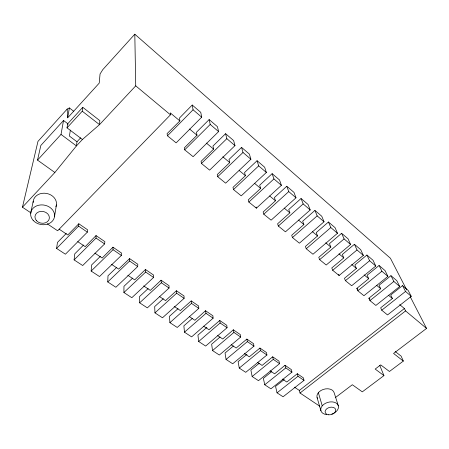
<?xml version="1.0" encoding="UTF-8"?>
<svg xmlns="http://www.w3.org/2000/svg" width="449" height="449" viewBox="0 0 449 449"><rect width="100%" height="100%" fill="white"/><g stroke="black" fill="none" stroke-linecap="round" stroke-linejoin="round"><path stroke-width="0.67" d="M107.743 281.938L129.587 261.032L129.587 258.607L137.815 264.253L137.691 266.577L115.876 287.265L107.743 281.938L108.001 275.77L116.768 267.34M127.858 275.299L134.689 279.884L145.459 269.495L153.625 275.102L153.58 277.448L131.815 297.704L123.896 292.518L123.963 286.305L132.618 278.139M94.857 253.141L102.148 258.035L112.957 247.191L121.578 253.107L121.376 255.408L99.504 276.539L91.153 271.067L91.607 264.944L100.396 256.34M66.289 233.424L57.472 242.409L56.585 248.426L65.408 254.207L87.359 232.133L87.566 229.77L78.811 223.759L67.793 234.967L59.156 229.17M56.585 248.426L78.553 226.111L78.811 223.759M77.711 241.629L85.209 246.658L96.035 235.579L104.892 241.657L104.6 243.93L82.689 265.527L74.107 259.904L74.775 253.831L83.576 245.036M82.42 139.493L67.019 127.853L82.246 111.206L82.762 107.305L99.841 120.652L99.515 124.642L82.42 139.493L76.425 145.925L54.862 172.483L22.45 207.208L31.104 213M80.64 137.837L76.992 141.761L76.425 145.925L61.019 134.414L63.528 120.478L67.266 123.312L68.023 124.373M70.364 130.081L69.421 136.081L76.992 141.761M54.497 216.744L56.417 204.896M67.019 127.853L67.692 123.817L82.762 107.305M406.732 289.931L390.434 258.27L134.807 34.203L102.793 69.634L100.054 73.995L99.212 83.132L67.692 117.812L69.371 107.928L73.788 111.341M30.689 213.051L33.232 201.208M54.862 172.483L37.525 160.113L40.831 145.476L63.528 120.478M22.45 207.208L37.969 141.39L67.154 109.09L69.371 107.928M37.525 160.113L61.019 134.414M134.807 34.203L135.727 85.849L99.515 124.642L82.246 111.206M179.881 120.927L179.488 118.014L192.223 105.027L200.754 112.351L201.702 117.167L176.137 142.872L167.449 135.8L167.079 133.634L179.881 120.927L170.25 112.879L170.468 114.821L57.646 230.769L47.263 223.815M167.449 135.8L193.059 109.781L192.223 105.027M209.155 119.569L196.471 132.242L196.993 135.228L184.41 147.772L184.696 149.837L193.126 156.701L218.59 131.608L217.434 126.68L209.155 119.569L210.211 124.44L218.59 131.608M74.107 259.904L96.041 238.071L96.035 235.579M184.696 149.837L210.211 124.44M225.594 133.684L212.961 146.06L213.606 149.107L201.073 161.359L201.438 163.464L209.627 170.126L234.984 145.628L233.637 140.588L225.594 133.684L226.846 138.668L234.984 145.628M91.153 271.067L113.047 249.711L112.957 247.191M201.438 163.464L226.846 138.668M241.562 147.39L228.979 159.485L229.736 162.589L217.254 174.554L217.698 176.698L225.656 183.175L250.901 159.238L249.375 154.097L241.562 147.39L242.999 152.48L250.901 159.238M129.587 258.607L118.637 269.108L111.543 264.343M217.698 176.698L242.999 152.48M148.153 288.578L139.521 296.576L139.633 302.822L147.345 307.874L169.048 288.034L169.02 285.665L161.062 280.21L150.325 290.385L143.669 285.912M257.075 160.708L244.548 172.528L245.412 175.688L232.98 187.385L233.497 189.557L241.231 195.854L266.364 172.461L264.663 167.23L257.075 160.708L258.686 165.894L266.364 172.461M123.896 292.518L145.689 272.049L145.459 269.495M233.497 189.557L258.686 165.894M272.15 173.656L259.685 185.207L260.644 188.417L248.275 199.856L248.858 202.061L256.379 208.179L281.394 185.308L279.531 179.993L272.15 173.656L273.929 178.927L281.394 185.308M139.633 302.822L161.365 282.775L161.062 280.21M248.858 202.061L273.929 178.927M163.29 298.742L154.681 306.583L154.961 312.863L162.476 317.785L184.118 298.344L184.017 295.958L176.418 290.744L165.558 300.611L159.737 296.699M286.81 186.24L274.406 197.543L275.462 200.798L263.148 211.984L263.793 214.218L271.106 220.167L296.003 197.801L293.988 192.408L286.81 186.24L288.746 191.6L296.003 197.801M154.961 312.863L176.631 293.219L176.418 290.744M263.793 214.218L288.746 191.6M192.425 318.319L183.871 325.856L184.466 332.193L191.616 336.873L213.112 318.184L212.888 315.77L205.519 310.719L194.872 320.294L189.338 316.579M178.04 308.654L169.458 316.337L169.902 322.651L177.232 327.45L198.8 308.39L198.638 305.994L191.229 300.909L180.397 310.579L174.161 306.386M301.071 198.486L288.724 209.543L289.874 212.837L277.617 223.782L278.324 226.043L285.441 231.836L310.208 209.947L308.059 204.486L301.071 198.486L303.154 203.919L310.208 209.947M169.902 322.651L191.504 303.401L191.229 300.909M278.324 226.043L303.154 203.919M314.951 210.401L302.665 221.222L303.894 224.556L291.698 235.265L292.462 237.549L299.393 243.19L324.038 221.772L321.748 216.238L314.951 210.401L317.168 215.902L324.038 221.772M184.466 332.193L206.001 313.318L205.519 310.719M292.462 237.549L317.168 215.902M220.049 337.025L211.647 344.192L212.529 350.574L219.337 355.03L240.681 337.047L240.338 334.612L233.328 329.802L222.749 339.012L217.619 335.566M206.888 327.372L197.93 335.139L198.671 341.498L205.642 346.061L227.071 327.736L226.784 325.306L219.741 320.474L208.981 329.768L203.588 326.148M328.46 221.997L316.236 232.593L317.544 235.961L305.41 246.45L306.229 248.757L312.975 254.246L337.491 233.278L335.077 227.682L328.46 221.997L330.812 227.564L337.491 233.278M198.671 341.498L220.133 322.988L219.741 320.474M306.229 248.757L330.812 227.564M341.61 233.295L329.459 243.667L330.84 247.073L318.768 257.344L319.637 259.668L326.21 265.017L350.596 244.481L348.065 238.829L341.61 233.295L344.086 238.913L350.596 244.481M212.529 350.574L233.918 332.417L233.328 329.802M319.637 259.668L344.086 238.913M233.413 345.999L225.039 353.037L226.055 359.43L232.694 363.78L253.966 346.134L253.567 343.687L246.86 339.09L236.18 348.031L231.173 344.669M354.429 244.295L342.334 254.46L343.788 257.894L331.777 267.952L332.698 270.298L339.102 275.512L363.359 255.391L360.71 249.695L354.429 244.295L357.017 249.97L363.359 255.391M226.055 359.43L247.365 341.622L246.86 339.09M332.698 270.298L357.017 249.97M246.978 354.328L238.116 361.67L239.255 368.079L245.738 372.328L266.925 355.007L266.476 352.549L259.932 348.059L249.296 356.837L244.408 353.554M366.917 255.021L354.89 264.977L356.411 268.44L344.462 278.296L345.427 280.659L351.668 285.744L375.791 266.021L373.04 260.28L366.917 255.021L369.611 260.74L375.791 266.021M239.255 368.079L260.487 350.596L259.932 348.059M345.427 280.659L369.611 260.74M271.533 371.766L263.367 378.339L264.736 384.771L270.921 388.817L291.94 372.12L291.395 369.65L285.031 365.284L274.603 373.826L270.079 370.79M259.196 363.32L250.89 370.099L252.147 376.52L258.478 380.668L279.581 363.668L278.958 361.114L272.689 356.815L262.098 365.43L257.468 362.326M379.091 265.471L367.13 275.231L368.713 278.717L356.826 288.381L357.836 290.761L363.92 295.717L387.914 276.388L385.062 270.601L379.091 265.471L381.891 271.241L387.914 276.388M252.147 376.52L273.295 359.363L272.689 356.815M357.836 290.761L381.891 271.241M390.961 275.664L379.068 285.233L380.707 288.741L368.887 298.22L369.937 300.611L375.875 305.443L399.728 286.49L396.787 280.664L390.961 275.664L393.857 281.472L399.728 286.49M264.736 384.771L285.8 367.916L285.031 365.284M369.937 300.611L393.857 281.472M284.234 379.5L275.557 386.387L277.039 392.824L283.083 396.781L304.012 380.382L303.423 377.906L297.322 373.72L286.816 382.032L282.399 379.063M402.54 285.603L390.714 294.987L392.409 298.518L380.657 307.812L381.74 310.214L387.532 314.934L411.25 296.346L408.22 290.481L402.54 285.603L405.526 291.446L411.25 296.346M277.039 392.824L298.013 376.279L297.322 373.72M381.74 310.214L405.526 291.446M319.705 406.188L300.027 393.015L299.343 390.439L404.386 308.53L405.57 310.921L426.55 328.421L393.56 353.453L403.337 361.063L389.44 371.486L380.696 364.885L375.179 369.067L383.94 375.611L362.292 391.854L352.33 384.737L335.246 397.702M300.027 393.015L405.57 310.921M294.449 387.156L299.343 390.439M78.553 226.111L87.359 232.133M96.041 238.071L104.6 243.93M113.047 249.711L121.376 255.408M129.587 261.032L137.691 266.577M145.689 272.049L153.58 277.448M161.365 282.775L169.048 288.034M176.631 293.219L184.118 298.344M191.504 303.401L198.8 308.39M206.001 313.318L213.112 318.184M220.133 322.988L227.071 327.736M233.918 332.417L240.681 337.047M247.365 341.622L253.966 346.134M260.487 350.596L266.925 355.007M273.295 359.363L279.581 363.668M285.8 367.916L291.94 372.12M298.013 376.279L304.012 380.382M395.182 351.494L401.125 356.136L403.337 361.063M356.826 288.381L357.842 289.207M368.887 298.22L369.965 299.096M135.727 85.849L170.468 114.821M189.562 129.02L196.993 135.228M206.388 143.079L213.606 149.107M222.799 156.791L229.736 162.589M239.188 170.485L245.412 175.688M254.594 183.36L260.644 188.417M269.681 195.966L275.462 200.798M284.251 208.14L289.874 212.837M298.54 220.077L303.894 224.556M312.33 231.605L317.544 235.961M325.761 242.825L330.84 247.073M338.967 253.859L343.788 257.894M351.707 264.506L356.411 268.44M364.128 274.889L368.713 278.717M376.733 285.418L380.707 288.741M388.711 295.425L392.409 298.518M399.711 304.618L404.386 308.53M193.059 109.781L201.702 117.167M410.251 296.761L426.55 328.421M379.803 365.469L383.94 375.611M338.63 274.333L339.102 275.512M338.35 405.868L334.174 392.774A8.879 6.129 -15.5 0 0 323.207 389.457A8.879 6.129 -15.5 0 0 317.505 398.549M318.363 392.679L322.236 405.823M317.078 397.561L320.9 410.74M256.07 207.068L256.379 208.179M67.154 109.09L67.692 117.812M326.726 414.618A9.059 6.163 -15.5 0 1 322.152 405.93A9.059 6.163 -15.5 0 1 336.082 403.028A9.059 6.163 -15.5 0 1 333.977 413.108M333.472 413.366A9.059 6.163 -15.5 0 1 331.845 414.023M33.164 202.482A11.741 9.693 10.9 0 1 46.589 193.44A11.741 9.693 10.9 0 1 55.912 206.725M328.657 414.797A5.461 3.699 -15.5 0 0 335.7 409.527A5.461 3.699 -15.5 0 0 326.956 408.618A5.461 3.699 -15.5 0 0 328.657 414.797M33.147 220.352A12.05 9.85 10.2 0 0 53.712 219.191A12.05 9.85 10.2 0 0 40.954 204.912A12.05 9.85 10.2 0 0 33.147 220.352M36.476 220.667A7.268 5.932 10 0 0 48.874 219.931A7.268 5.932 10 0 0 41.151 211.361A7.268 5.932 10 0 0 36.476 220.667"/></g></svg>
